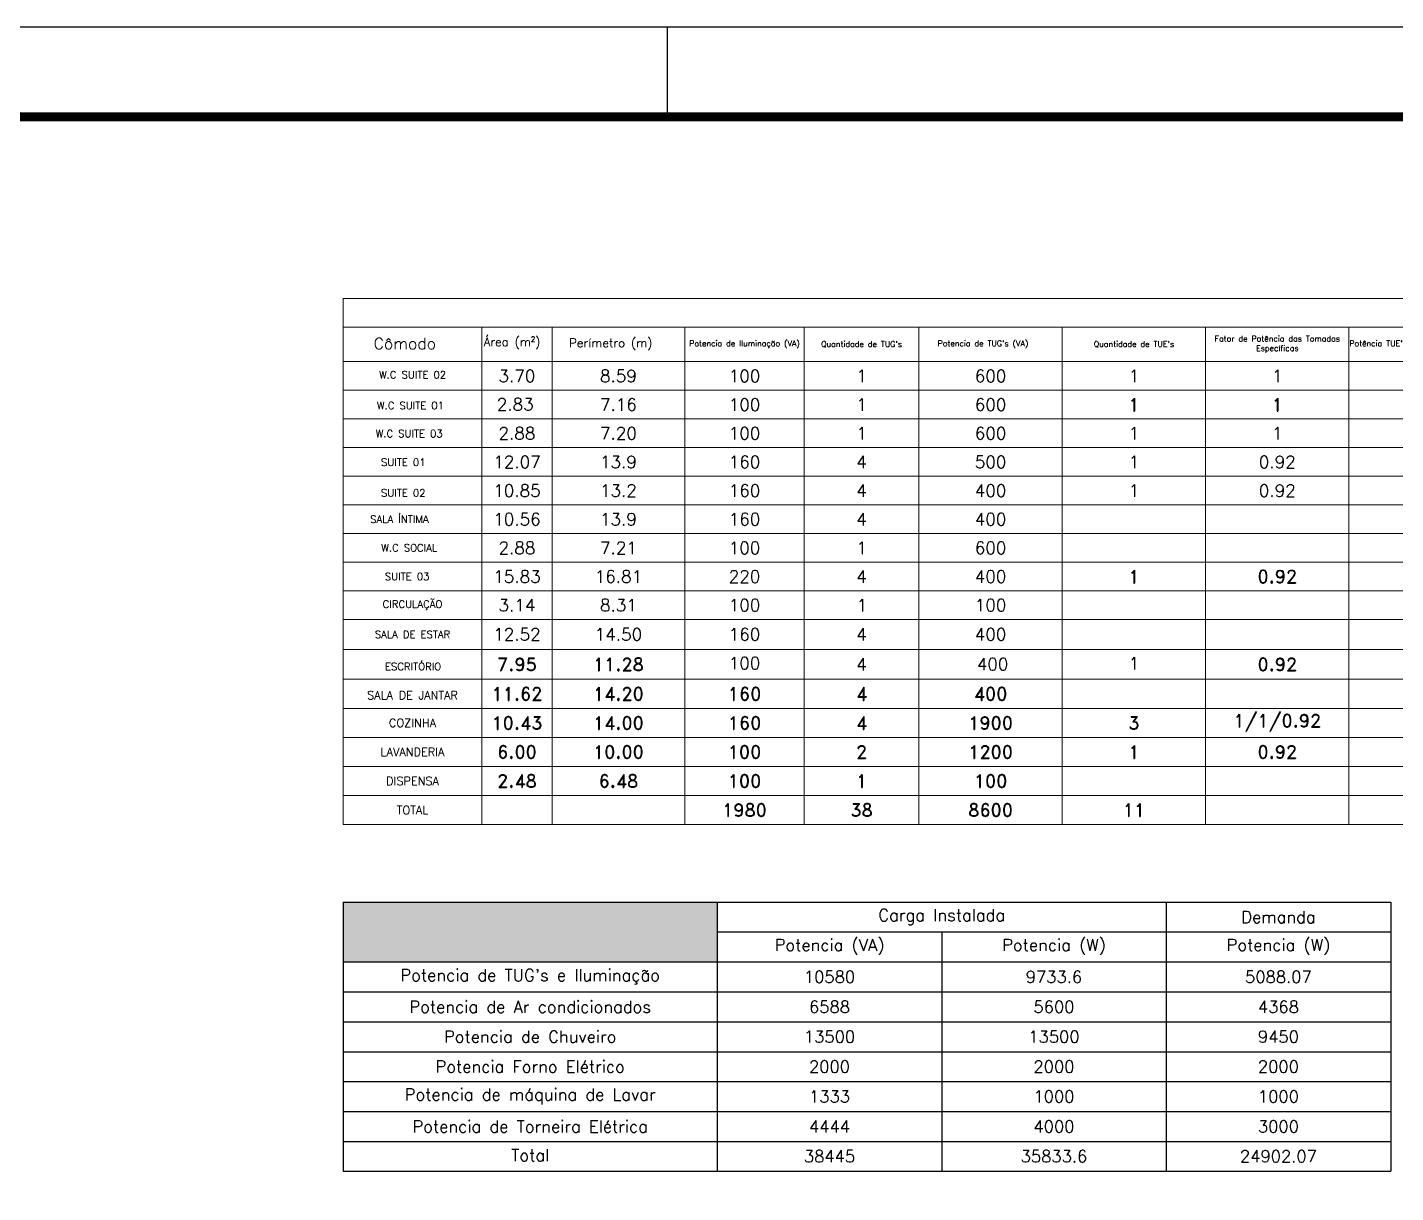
# Model space of a CAD drawing. Header units: metres. Extents: x 2012 to 4043, y 2396 to 4846.
# Drawn here: x 2066.09 to 2079.74, y 2422.31 to 2433.94 of the extents above; entities that cross this region are included whole.
import ezdxf

# ---------------------------------------------------------------- set-up
doc = ezdxf.new("R2010")
doc.units = ezdxf.units.M
doc.layers.add('ARQ-FOLHA', color=7, linetype='Continuous')
doc.layers.add('LINE0.1', color=1, linetype='Continuous', lineweight=0)
doc.styles.add('N', font='romand.shx', dxfattribs={"height": 0.13})
doc.styles.get("Standard").update_dxf_attribs({"font": 'arial.ttf'})

# ---------------------------------------------------------------- blocks, each defined once
blk = doc.blocks.new('FOLHA A2')
at = {"layer": 'ARQ-FOLHA'}
for p, q in [((594, 0), (0, 0)), ((224, -10), (224, 0))]:
    blk.add_line(p, q, dxfattribs=at)
at = {"layer": 'ARQ-FOLHA', "const_width": 1}
blk.add_lwpolyline([(25, -410), (584, -410), (584, -10), (25, -10), (25, -410)], dxfattribs=at)

msp = doc.modelspace()

# ---------------------------------------------------------------- hatches: boundary and pattern name
at = {"true_color": 0x000000}
h = msp.add_hatch(color=18, dxfattribs=at)
h.dxf.hatch_style = 1
h.paths.add_polyline_path([(2072.968, 2424.614), (2072.968, 2425.211), (2069.236, 2425.211), (2069.236, 2424.614)])

# ---------------------------------------------------------------- linework, layer by layer
for p, q in [((2069.236, 2425.211), (2079.686, 2425.211)), ((2069.236, 2425.211), (2069.236, 2422.524)), ((2072.968, 2425.211), (2072.968, 2422.524)), ((2077.447, 2425.211), (2077.447, 2422.524)), ((2079.686, 2425.211), (2079.686, 2422.524)), ((2072.968, 2424.913), (2079.686, 2424.913)), ((2075.207, 2424.913), (2075.207, 2422.524)), ((2069.236, 2424.614), (2079.686, 2424.614)), ((2069.236, 2424.316), (2079.686, 2424.316)), ((2069.236, 2424.017), (2079.686, 2424.017)), ((2069.236, 2423.718), (2079.686, 2423.718)), ((2069.236, 2423.42), (2079.686, 2423.42)), ((2069.236, 2423.121), (2079.686, 2423.121)), ((2069.236, 2422.823), (2079.686, 2422.823)), ((2069.236, 2422.524), (2079.686, 2422.524))]:
    msp.add_line(p, q)
at = {"layer": 'LINE0.1', "color": 7, "linetype": 'Continuous'}
for p, q in [((2069.236, 2431.236), (2095.191, 2431.236)), ((2069.236, 2431.236), (2069.236, 2425.985)), ((2069.236, 2430.95), (2095.191, 2430.95)), ((2070.619, 2430.95), (2070.619, 2425.985)), ((2071.32, 2430.95), (2071.32, 2425.985)), ((2072.644, 2430.95), (2072.644, 2425.985)), ((2073.836, 2430.95), (2073.836, 2425.985)), ((2074.98, 2430.95), (2074.98, 2425.985)), ((2076.41, 2430.95), (2076.41, 2425.985)), ((2077.84, 2430.95), (2077.84, 2425.985)), ((2079.27, 2430.95), (2079.27, 2425.985)), ((2069.236, 2430.606), (2095.191, 2430.606)), ((2069.236, 2430.32), (2095.191, 2430.32)), ((2069.236, 2430.034), (2095.191, 2430.034)), ((2069.236, 2429.748), (2095.191, 2429.748)), ((2069.236, 2429.462), (2095.191, 2429.462)), ((2069.236, 2429.176), (2095.191, 2429.176)), ((2069.236, 2428.89), (2095.191, 2428.89)), ((2069.236, 2428.604), (2095.191, 2428.604)), ((2069.236, 2428.318), (2095.191, 2428.318)), ((2069.236, 2428.032), (2095.191, 2428.032)), ((2069.236, 2427.734), (2095.191, 2427.734)), ((2069.236, 2427.435), (2095.191, 2427.435)), ((2069.236, 2427.145), (2095.191, 2427.145)), ((2069.236, 2426.855), (2095.191, 2426.855)), ((2069.236, 2426.565), (2095.191, 2426.565)), ((2069.236, 2426.275), (2095.191, 2426.275)), ((2069.236, 2425.985), (2095.191, 2425.985))]:
    msp.add_line(p, q, dxfattribs=at)

# ---------------------------------------------------------------- block references
at = {"layer": 'ARQ-FOLHA', "xscale": 0.08944633452801547, "yscale": 0.08944633452801547, "zscale": 0.08944633452801547}
msp.add_blockref('FOLHA A2', (2052.436, 2433.943), dxfattribs=at)

# ---------------------------------------------------------------- texts
at = {"attachment_point": 5, "style": 'N'}
for s, width, gutter_width, insert, char_height in [('Fator de Potência das Tomadas Específicas', 1.43023, 0.286, (2078.555, 2430.778), 0.05721), ("Quantidade de TUE's", 1.43023, 0.286, (2077.125, 2430.778), 0.05721), ("Potência TUE's Ar condicionado (VA)", 1.43023, 0.286, (2079.986, 2430.778), 0.05721), ('1', 1.43023, 0.286, (2077.125, 2430.463), 0.123), ('\\A1;1', 1.43023, 0.286, (2078.555, 2430.463), 0.1226), ('1', 1.43023, 0.65, (2077.125, 2430.177), 0.13), ('1', 1.43023, 0.65, (2078.555, 2430.177), 0.13), ('1', 1.43023, 0.286, (2077.125, 2429.891), 0.123), ('1', 1.43023, 0.286, (2078.555, 2429.891), 0.123), ('4', 1.14419, 0.572, (2074.408, 2429.605), 0.123), ('500', 1.43023, 0.429, (2075.695, 2429.605), 0.1226), ('1', 1.43023, 0.286, (2077.125, 2429.605), 0.123), ('0.92', 1.43023, 0.286, (2078.555, 2429.605), 0.1226), ('4', 1.14419, 0.429, (2074.408, 2429.319), 0.123), ('400', 1.43023, 0.429, (2075.695, 2429.319), 0.1226), ('1', 1.43023, 0.286, (2077.125, 2429.319), 0.123), ('0.92', 1.43023, 0.286, (2078.555, 2429.319), 0.1226), ('4', 1.14419, 0.429, (2074.408, 2429.033), 0.123), ('400', 1.43023, 0.429, (2075.695, 2429.033), 0.1226), ('1', 1.14419, 0.286, (2074.408, 2428.747), 0.123), ('600', 1.43023, 0.286, (2075.695, 2428.747), 0.1226), ('4', 1.14419, 0.286, (2074.408, 2428.461), 0.123), ('400', 1.43023, 0.286, (2075.695, 2428.461), 0.1226), ('1', 1.43023, 0.65, (2077.125, 2428.461), 0.13), ('0.92', 1.43023, 0.65, (2078.555, 2428.461), 0.13), ('1', 1.13367, 0.286, (2074.413, 2428.175), 0.123), ('100', 1.43023, 0.286, (2075.695, 2428.175), 0.1226), ('SALA DE ESTAR', 1.38274, 0.597, (2069.928, 2427.883), 0.07353), ('12.52', 0.70129, 0.597, (2070.97, 2427.883), 0.1226), ('14.50', 1.3232, 0.597, (2071.982, 2427.883), 0.1226), ('160', 1.192, 0.597, (2073.24, 2427.883), 0.1226), ('4', 1.14419, 0.597, (2074.408, 2427.883), 0.123), ('400', 1.43023, 0.597, (2075.695, 2427.883), 0.1226), ('ESCRITÓRIO', 1.38274, 0.746, (2069.934, 2427.562), 0.0735), ('7.95', 0.70129, 1, (2070.97, 2427.584), 0.13), ('11.28', 1.3232, 0.65, (2071.982, 2427.584), 0.13), ('100', 1.192, 0.746, (2073.24, 2427.596), 0.1226), ('4', 1.14419, 0.746, (2074.408, 2427.583), 0.123), ('400', 1.43023, 0.746, (2075.715, 2427.586), 0.1226), ('1', 1.43023, 0.746, (2077.125, 2427.593), 0.123), ('0.92', 1.43023, 0.65, (2078.555, 2427.584), 0.13), ('11.62', 0.70129, 0.65, (2070.97, 2427.29), 0.13), ('14.20', 1.3232, 0.65, (2071.982, 2427.29), 0.13), ('160', 1.192, 0.65, (2073.24, 2427.29), 0.13), ('4', 1.14419, 0.65, (2074.408, 2427.29), 0.13), ('400', 1.43023, 0.65, (2075.695, 2427.29), 0.13), ('COZINHA', 1.38274, 0.413, (2069.928, 2427), 0.0826), ('10.43', 0.70129, 0.65, (2070.97, 2427), 0.13), ('14.00', 1.3232, 0.65, (2071.982, 2427), 0.13), ('160', 1.192, 0.65, (2073.24, 2427), 0.13), ('4', 1.14419, 0.65, (2074.408, 2427), 0.13), ('1900', 1.43023, 0.65, (2075.695, 2427), 0.13), ('3', 1.43023, 0.65, (2077.125, 2427), 0.13), ('1/1/0.92', 1.43023, 0.65, (2078.555, 2427), 0.13), ('LAVANDERIA', 1.38274, 0.413, (2069.928, 2426.71), 0.0826), ('6.00', 0.70129, 0.65, (2070.97, 2426.71), 0.13), ('10.00', 1.3232, 0.65, (2071.982, 2426.71), 0.13), ('100', 1.192, 0.65, (2073.24, 2426.71), 0.13), ('2', 1.14419, 0.65, (2074.408, 2426.71), 0.13), ('1200', 1.43023, 0.65, (2075.695, 2426.71), 0.13), ('1', 1.43023, 0.65, (2077.125, 2426.71), 0.13), ('0.92', 1.43023, 0.65, (2078.555, 2426.71), 0.13), ('2.48', 0.70129, 0.65, (2070.97, 2426.42), 0.13), ('6.48', 1.3232, 0.65, (2071.982, 2426.42), 0.13), ('100', 1.192, 0.65, (2073.24, 2426.42), 0.13), ('1', 1.14419, 0.65, (2074.408, 2426.42), 0.13), ('100', 1.43023, 0.65, (2075.695, 2426.42), 0.13), ('DISPENSA', 1.38274, 0.413, (2069.928, 2426.42), 0.0826), ('TOTAL', 1.38274, 0.413, (2069.928, 2426.13), 0.0826), ('1980', 1.192, 0.65, (2073.24, 2426.13), 0.13), ('38', 1.14419, 0.65, (2074.408, 2426.13), 0.13), ('8600', 1.43023, 0.65, (2075.695, 2426.13), 0.13), ('11', 1.43023, 0.65, (2077.125, 2426.13), 0.13), ('Carga Instalada', 4.47828, 0.597, (2075.207, 2425.062), 0.11942), ('Demanda', 2.23914, 0.597, (2078.566, 2425.062), 0.1194), ('Potencia (VA)', 2.23914, 0.597, (2074.088, 2424.763), 0.11942), ('Potencia (W)', 2.23914, 0.597, (2076.327, 2424.763), 0.11942), ('Potencia (W)', 2.23914, 0.597, (2078.566, 2424.763), 0.11942), ("Potencia de TUG's e Iluminação", 3.7319, 0.286, (2071.102, 2424.465), 0.11942), ('10580', 2.23914, 0.597, (2074.088, 2424.465), 0.1194), ('9733.6', 2.23914, 0.597, (2076.327, 2424.465), 0.1194), ('5088.07', 2.23914, 0.597, (2078.566, 2424.465), 0.1194), ('Potencia de Ar condicionados', 3.7319, 0.597, (2071.102, 2424.166), 0.11942), ('6588', 2.23914, 0.597, (2074.088, 2424.166), 0.1194), ('5600', 2.23914, 0.597, (2076.327, 2424.166), 0.1194), ('4368', 2.23914, 0.597, (2078.566, 2424.166), 0.1194), ('Potencia de Chuveiro', 3.7319, 0.597, (2071.102, 2423.868), 0.11942), ('13500', 2.23914, 0.597, (2074.088, 2423.868), 0.1194), ('13500', 2.23914, 0.597, (2076.327, 2423.868), 0.1194), ('9450', 2.23914, 0.597, (2078.566, 2423.868), 0.1194), ('Potencia Forno Elétrico', 3.7319, 0.597, (2071.102, 2423.569), 0.11942), ('2000', 2.23914, 0.597, (2074.088, 2423.569), 0.1194), ('2000', 2.23914, 0.597, (2076.327, 2423.569), 0.1194), ('2000', 2.23914, 0.597, (2078.566, 2423.569), 0.1194), ('Potencia de máquina de Lavar', 3.7319, 0.597, (2071.102, 2423.271), 0.11942), ('1333', 2.23914, 0.597, (2074.088, 2423.271), 0.1194), ('1000', 2.23914, 0.597, (2076.327, 2423.271), 0.1194), ('1000', 2.23914, 0.597, (2078.566, 2423.271), 0.1194), ('Potencia de Torneira Elétrica', 3.7319, 0.597, (2071.102, 2422.972), 0.11942), ('4444', 2.23914, 0.597, (2074.088, 2422.972), 0.1194), ('4000', 2.23914, 0.597, (2076.327, 2422.972), 0.1194), ('3000', 2.23914, 0.597, (2078.566, 2422.972), 0.1194), ('Total', 3.7319, 0.597, (2071.102, 2422.684), 0.1194), ('38445', 2.23914, 0.597, (2074.088, 2422.674), 0.1194), ('35833.6', 2.23914, 0.597, (2076.327, 2422.674), 0.1194), ('24902.07', 2.23914, 0.597, (2078.566, 2422.674), 0.1194)]:
    msp.add_mtext_dynamic_manual_height_columns(s, width=width, gutter_width=gutter_width, heights=[0], dxfattribs=dict(at, insert=insert, char_height=char_height))
at = {"color": 7, "linetype": 'Continuous', "char_height": 0.123, "attachment_point": 5, "style": 'N'}
for insert in [(2074.408, 2430.463), (2074.408, 2430.177)]:
    msp.add_mtext_dynamic_manual_height_columns('1', width=1.14419, gutter_width=0.286, heights=[0], dxfattribs=dict(at, insert=insert))
at = {"insert": (2069.928, 2427.276), "char_height": 0.08255, "attachment_point": 5}
msp.add_mtext_dynamic_manual_height_columns('{\\Fromand|c0;SALA DE JANTAR}', width=1.38274, gutter_width=0.688, heights=[0], dxfattribs=at)
at = {"layer": 'LINE0.1', "color": 7, "linetype": 'Continuous', "style": 'N'}
for s, width, gutter_width, heights, insert, char_height, attachment_point in [('Cômodo', 0.73437, 0.572, [6.526184176278404e-15], (2069.54, 2430.844), 0.1144, 1), ('Área (m²)', 0.96212, 0.572, [0], (2070.638, 2430.846), 0.0858, 1), ('Perímetro (m)', 1.00676, 0.572, [0], (2071.49, 2430.836), 0.08581, 1), ('Potencia de Iluminação (VA)', 1.192, 0.286, [0], (2073.24, 2430.778), 0.05721, 5), ("Quantidade de TUG's", 1.14419, 0.286, [0], (2074.408, 2430.778), 0.05721, 5), ("Potencia de TUG's (VA)", 1.14419, 0.286, [0], (2075.619, 2430.778), 0.05721, 5), ('W.C SUITE 02', 1.23753, 0.572, [0], (2069.929, 2430.475), 0.07353, 5), ('3.70', 0.70129, 0.286, [0], (2070.97, 2430.463), 0.1226, 5), ('8.59', 1.3232, 0.286, [0], (2071.982, 2430.463), 0.1226, 5), ('100', 1.192, 0.286, [0], (2073.24, 2430.463), 0.1226, 5), ('600', 1.43023, 0.286, [0], (2075.695, 2430.463), 0.1226, 5), ('W.C SUITE 01', 0.791, 0.572, [0], (2069.908, 2430.167), 0.07353, 5), ('2.83', 0.27986, 0.286, [0], (2070.769, 2430.241), 0.1226, 1), ('7.16', 1.3232, 0.286, [0], (2071.982, 2430.177), 0.1226, 5), ('100', 1.192, 0.286, [0], (2073.24, 2430.177), 0.1226, 5), ('600 ', 1.43023, 0.286, [0], (2075.695, 2430.177), 0.1226, 5), ('W.C SUITE 03', 0.91399, 0.572, [0], (2069.895, 2429.887), 0.07353, 5), ('2.88', 0.70129, 0.286, [0], (2070.97, 2429.891), 0.1226, 5), ('7.20', 1.3232, 0.286, [0], (2071.982, 2429.891), 0.1226, 5), ('100', 1.192, 0.286, [0], (2073.24, 2429.891), 0.1226, 5), ('1', 1.14419, 0.286, [0], (2074.408, 2429.891), 0.123, 5), ('600', 1.43023, 0.286, [0], (2075.695, 2429.891), 0.1226, 5), ('SUITE 01', 0.75114, 0.286, [0], (2069.614, 2429.638), 0.0735, 1), ('12.07', 0.70129, 0.286, [0], (2070.97, 2429.605), 0.1226, 5), ('13.9', 1.3232, 0.286, [0], (2071.982, 2429.605), 0.1226, 5), ('160', 1.192, 0.286, [0], (2073.24, 2429.605), 0.1226, 5), ('10.85', 0.70129, 0.286, [0], (2070.97, 2429.319), 0.1226, 5), ('13.2', 1.3232, 0.286, [0], (2071.982, 2429.319), 0.1226, 5), ('160', 1.192, 0.286, [0], (2073.24, 2429.319), 0.1226, 5), ('SUITE 02', 0.81736, 0.286, [0.091], (2069.614, 2429.332), 0.0735, 1), ('SALA ÍNTIMA', 1.4633, 0.286, [0], (2069.506, 2429.069), 0.07353, 1), ('10.56', 0.70129, 0.286, [0], (2070.97, 2429.033), 0.1226, 5), ('13.9', 1.3232, 0.286, [0], (2071.982, 2429.033), 0.1226, 5), ('160', 1.192, 0.286, [0], (2073.24, 2429.033), 0.1226, 5), ('2.88', 0.70129, 0.286, [0], (2070.97, 2428.747), 0.1226, 5), ('7.21', 1.3232, 0.286, [0], (2071.982, 2428.747), 0.1226, 5), ('100', 1.192, 0.286, [0], (2073.24, 2428.747), 0.1226, 5), ('W.C SOCIAL', 0.6902, 0.286, [0], (2069.896, 2428.747), 0.0735, 5), ('15.83', 0.70129, 0.286, [0], (2070.97, 2428.461), 0.1226, 5), ('16.81', 1.3232, 0.286, [0], (2071.982, 2428.461), 0.1226, 5), ('220', 1.192, 0.286, [0], (2073.24, 2428.461), 0.1226, 5), ('SUITE 03', 0.56459, 0.286, [0], (2069.652, 2428.498), 0.0735, 1), ('CIRCULAÇÃO', 1.38274, 0.286, [0], (2069.928, 2428.175), 0.0735, 5), ('3.14', 0.70129, 0.286, [0], (2070.97, 2428.175), 0.1226, 5), ('8.31', 1.3232, 0.286, [0], (2071.982, 2428.175), 0.1226, 5), ('100', 1.192, 0.286, [0], (2073.24, 2428.175), 0.1226, 5)]:
    msp.add_mtext_dynamic_manual_height_columns(s, width=width, gutter_width=gutter_width, heights=heights, dxfattribs=dict(at, insert=insert, char_height=char_height, attachment_point=attachment_point))

doc.saveas('drawing.dxf')
